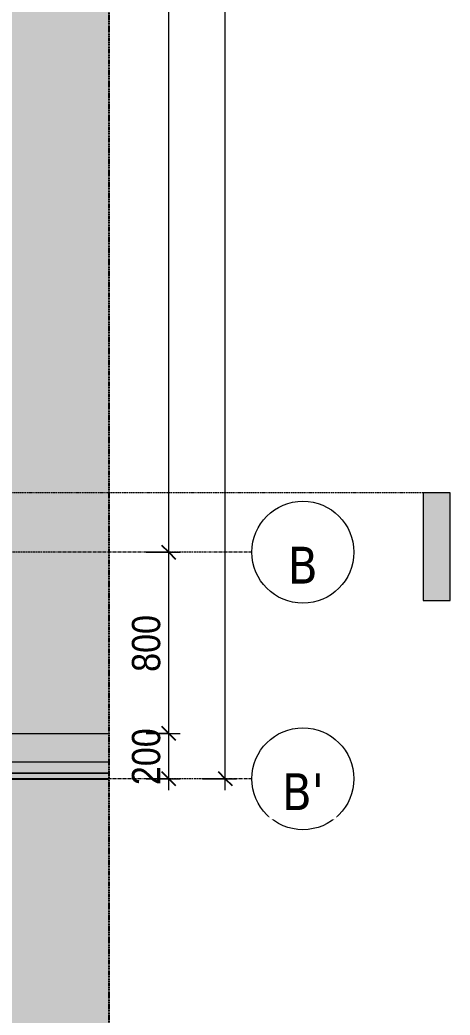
# Model space of a CAD drawing. Header units: millimetres. Extents: x 50254 to 245170, y 481 to 78637.
# Drawn here: x 61267 to 63167, y 23493 to 27887 of the extents above; entities that cross this region are included whole.
import ezdxf

# ---------------------------------------------------------------- set-up
doc = ezdxf.new("R2010")
doc.units = ezdxf.units.MM
for name, pattern in [('Dash - Tight', [4.5, 3, -1.5]), ('Dash Dot 3_16_', [7.9375, 4.7625, -1.5875, 0, -1.5875]), ('Grid Line', [22.225, 12.7, -3.175, 3.175, -3.175]), ('Hidden', [7.14375, 4.7625, -2.38125])]:
    doc.linetypes.add(name, pattern=pattern)
for name, color, linetype, lineweight in [('0-1', 7, 'Continuous', 5), ('A-ANNO-DIMS', 211, 'Continuous', 9), ('A-ANNO-DIMS-50', 211, 'Continuous', 9), ('A-DETL-GENF-3', 92, 'Dash - Tight', 18), ('A-DETL-GENF-4', 92, 'Hidden', 25), ('A-FLOR', 192, 'Continuous', 18), ('A-FLOR-HRAL', 11, 'Continuous', 18), ('A-FLOR-HRAL-1', 9, 'Continuous', 18), ('A-WALL-3', 9, 'Continuous', 18), ('G-ANNO-SYMB', 111, 'Continuous', 9), ('G-ANNO-SYMB-1', 111, 'Dash Dot 3_16_', 18), ('S-GRID-1', 1, 'Grid Line', 9), ('S-GRID-IDEN', 1, 'Continuous', 9)]:
    doc.layers.add(name, color=color, linetype=linetype, lineweight=lineweight)
doc.layers.add('A-DETL-GENF-2', color=7, linetype='Continuous', lineweight=18, transparency=0.2)
doc.styles.add('Tahoma_B', font='tahomabd.ttf', dxfattribs={"height": 162.5})
doc.styles.add('UTM Avo', font='', dxfattribs={"width": 0.9, "height": 125})
doc.styles.get('UTM Avo').set_extended_font_data('UTM Avo')
doc.dimstyles.new('1_Dim_chi_tiet_2_5', dxfattribs={"dimscale": 304.8, "dimtxt": 124.912619, "dimasz": 0.19685, "dimexe": 0.164042, "dimexo": 0.0625, "dimgap": 0.016404, "dimtad": 1, "dimdec": 0, "dimrnd": 5, "dimzin": 0, "dimdsep": 46, "dimtxsty": 'UTM Avo', "dimblk1": 'OBLIQUE', "dimblk2": 'OBLIQUE', "dimsah": 1, "dimcen": 0.09, "dimdle": 0.164042, "dimazin": 0, "dimtfac": 1, "dimtdec": 4, "dimtix": 1, "dimtmove": 0, "dimatfit": 3, "dimfxl": 0.328084, "dimfxlon": 1, "dimtvp": 1, "dimtolj": 1, "dimtzin": 0, "dimarcsym": 2})

# ---------------------------------------------------------------- blocks, each defined once
blk = doc.blocks.new('NCV_TKTC_KET CAU_rvt-1-TKCS_CĂN HỘ LOẠI 1 - MẶT BẰNG')
at = {"layer": 'A-FLOR'}
blk.add_line((61127.6, 24535.3), (61659.2, 24535.3), dxfattribs=at)
blk = doc.blocks.new('Top Rail Type - Top Rail_Internal_-641390-TKCS_CĂN HỘ LOẠI 1 - MẶT BẰNG')
at = {"layer": 'A-FLOR-HRAL-1'}
for p, q in [((38244.1, 15351.2), (38750.7, 15351.2)), ((38750.7, 15301.2), (38244.1, 15301.2))]:
    blk.add_line(p, q, dxfattribs=at)
blk = doc.blocks.new('Top Rail Type - Top Rail_Internal_-V13-TKCS_CĂN HỘ LOẠI 1 - MẶT BẰNG')
at = {"layer": 'A-FLOR-HRAL-1'}
for p, q in [((38244.1, 15351.2), (38750.7, 15351.2)), ((38244.1, 15301.2), (38750.7, 15301.2))]:
    blk.add_line(p, q, dxfattribs=at)
blk = doc.blocks.new('NCV_TKTC_TANG 1_rvt-1-TKCS_CĂN HỘ LOẠI 1 - MẶT BẰNG')
at = {"layer": 'A-WALL-3'}
for p, q in [((61152.6, 24736.9), (61659.2, 24736.9)), ((61659.2, 24536.9), (61152.6, 24536.9))]:
    blk.add_line(p, q, dxfattribs=at)
at = {"layer": 'A-FLOR-HRAL'}
for name in ['Top Rail Type - Top Rail_Internal_-641390-TKCS_CĂN HỘ LOẠI 1 - MẶT BẰNG', 'Top Rail Type - Top Rail_Internal_-V13-TKCS_CĂN HỘ LOẠI 1 - MẶT BẰNG']:
    blk.add_blockref(name, (22908.5, 9260.7), dxfattribs=at)
blk = doc.blocks.new('BORDER VIEW - BORDER VIEW-3457859-TKCS_CĂN HỘ LOẠI 1 - MẶT BẰNG')
at = {"layer": 'A-DETL-GENF-4'}
blk.add_line((9635.3, 11333.8), (9635.3, 150), dxfattribs=at)
blk = doc.blocks.new('Grid - M_Grid Head - Circle-353313-TKCS_CĂN HỘ LOẠI 1 - MẶT BẰNG')
at = {"layer": 'S-GRID-IDEN'}
blk.add_circle((0, 0), 4.5, dxfattribs=at)
blk = doc.blocks.new('Section - 3_32_ x 3_8_-4701953-TKCS_CĂN HỘ LOẠI 1 - MẶT BẰNG')
at = {"layer": 'G-ANNO-SYMB'}
blk.add_hatch(color=256, dxfattribs=at).paths.add_polyline_path([(0, 9.525), (0, 0), (-2.38125, 0), (-2.38125, 9.525)])
for p, q in [((0, 9.525), (-2.38125, 9.525)), ((-2.38125, 9.525), (-2.38125, 0)), ((0, 0), (0, 9.525)), ((-2.38125, 0), (0, 0))]:
    blk.add_line(p, q, dxfattribs=at)
blk = doc.blocks.new('DIMBLOCK32-TKCS_CĂN HỘ LOẠI 1 - MẶT BẰNG')
at = {"layer": 'A-ANNO-DIMS-50'}
for p, q in [((61824.3, 24736.9), (61974.3, 24736.9)), ((61924.3, 24736.9), (61824.3, 24736.9)), ((61924.3, 24486.9), (61924.3, 24736.9)), ((61824.3, 24536.9), (61974.3, 24536.9)), ((61924.3, 24536.9), (61824.3, 24536.9))]:
    blk.add_line(p, q, dxfattribs=at)
at = {"layer": 'A-ANNO-DIMS-50', "lineweight": 25}
for p, q in [((61924.3, 24736.9), (61894.3, 24766.9)), ((61924.3, 24736.9), (61954.3, 24706.9)), ((61924.3, 24536.9), (61894.3, 24566.9)), ((61924.3, 24536.9), (61954.3, 24506.9))]:
    blk.add_line(p, q, dxfattribs=at)
at = {"layer": 'A-ANNO-DIMS-50', "color": 0, "insert": (61761.9, 24508.6), "char_height": 125, "width": 308.118, "attachment_point": 1, "rotation": 90, "line_spacing_factor": 1.110334, "style": 'UTM Avo'}
blk.add_mtext('200', dxfattribs=at)
blk = doc.blocks.new('_Oblique')
at = {"color": 0, "linetype": 'ByBlock', "lineweight": -2}
blk.add_line((-0.5, -0.5), (0.5, 0.5), dxfattribs=at)
blk = doc.blocks.new('DIMBLOCK33-TKCS_CĂN HỘ LOẠI 1 - MẶT BẰNG')
at = {"layer": 'A-ANNO-DIMS-50'}
for p, q in [((61824.3, 25536.9), (61974.3, 25536.9)), ((61924.3, 25536.9), (61824.3, 25536.9)), ((61924.3, 24736.9), (61924.3, 25536.9)), ((61824.3, 24736.9), (61974.3, 24736.9)), ((61924.3, 24736.9), (61824.3, 24736.9))]:
    blk.add_line(p, q, dxfattribs=at)
at = {"layer": 'A-ANNO-DIMS-50', "lineweight": 25}
for p, q in [((61924.3, 25536.9), (61894.3, 25566.9)), ((61924.3, 25536.9), (61954.3, 25506.9)), ((61924.3, 24736.9), (61894.3, 24766.9)), ((61924.3, 24736.9), (61954.3, 24706.9))]:
    blk.add_line(p, q, dxfattribs=at)
at = {"layer": 'A-ANNO-DIMS-50', "color": 0, "insert": (61761.9, 25008.6), "char_height": 125, "width": 308.118, "attachment_point": 1, "rotation": 90, "line_spacing_factor": 1.110334, "style": 'UTM Avo'}
blk.add_mtext('800', dxfattribs=at)
blk = doc.blocks.new('DIMBLOCK34-TKCS_CĂN HỘ LOẠI 1 - MẶT BẰNG')
at = {"layer": 'A-ANNO-DIMS-50', "lineweight": 25}
for p, q in [((61924.3, 32237), (61894.3, 32267)), ((61924.3, 32237), (61954.3, 32207)), ((61924.3, 25536.9), (61894.3, 25566.9)), ((61924.3, 25536.9), (61954.3, 25506.9))]:
    blk.add_line(p, q, dxfattribs=at)
at = {"layer": 'A-ANNO-DIMS-50'}
for p, q in [((61824.3, 32237), (61974.3, 32237)), ((61924.3, 32237), (61824.3, 32237)), ((61924.3, 25536.9), (61924.3, 32237)), ((61824.3, 25536.9), (61974.3, 25536.9)), ((61924.3, 25536.9), (61824.3, 25536.9))]:
    blk.add_line(p, q, dxfattribs=at)
at = {"layer": 'A-ANNO-DIMS-50', "color": 0, "insert": (61761.9, 28715.8), "char_height": 125, "width": 410.824, "attachment_point": 1, "rotation": 90, "line_spacing_factor": 1.110334, "style": 'UTM Avo'}
blk.add_mtext('6700', dxfattribs=at)
blk = doc.blocks.new('DIMBLOCK37-TKCS_CĂN HỘ LOẠI 1 - MẶT BẰNG')
at = {"layer": 'A-ANNO-DIMS-50'}
for p, q in [((62174.3, 24486.9), (62174.3, 33586.9)), ((62074.3, 33536.9), (62224.3, 33536.9)), ((62174.3, 33536.9), (62074.3, 33536.9)), ((62074.3, 24536.9), (62224.3, 24536.9)), ((62174.3, 24536.9), (62074.3, 24536.9))]:
    blk.add_line(p, q, dxfattribs=at)
at = {"layer": 'A-ANNO-DIMS-50', "lineweight": 25}
for p, q in [((62174.3, 33536.9), (62144.3, 33566.9)), ((62174.3, 33536.9), (62204.3, 33506.9)), ((62174.3, 24536.9), (62144.3, 24566.9)), ((62174.3, 24536.9), (62204.3, 24506.9))]:
    blk.add_line(p, q, dxfattribs=at)
at = {"layer": 'A-ANNO-DIMS-50', "color": 0, "insert": (62011.9, 28865.8), "char_height": 125, "width": 410.824, "attachment_point": 1, "rotation": 90, "line_spacing_factor": 1.110334, "style": 'UTM Avo'}
blk.add_mtext('9000', dxfattribs=at)

msp = doc.modelspace()

# ---------------------------------------------------------------- hatches: boundary and pattern name
at = {"layer": 'A-DETL-GENF-2'}
h = msp.add_hatch(color=256, dxfattribs=at)
h.paths.add_polyline_path([(54313.5, 22726.9), (61509.2, 22726.9), (61548, 22732), (61584.2, 22747), (61615.3, 22770.9), (61639.1, 22801.9), (61654.1, 22838.1), (61659.2, 22876.9), (61659.2, 34060.7), (61654.1, 34099.5), (61639.1, 34135.7), (61615.3, 34166.8), (61584.2, 34190.6), (61548, 34205.6), (61509.2, 34210.7), (52174, 34210.7), (52135.1, 34205.6), (52099, 34190.6), (52067.9, 34166.8), (52044, 34135.7), (52029.1, 34099.5), (52024, 34060.7), (52024, 22876.9), (52029.1, 22838.1), (52044, 22801.9), (52067.9, 22770.9), (52099, 22747), (52135.1, 22732), (52174, 22726.9), (52927.6, 22726.9)])
h.paths.add_polyline_path([(52920.5, 23335.3), (52725.9, 23335.3), (52725.9, 24536.9), (52552.6, 24536.9), (52552.6, 25536.9), (52652.6, 25536.9), (52652.6, 32236.9), (52527.6, 32237), (52527.8, 33537), (61177.6, 33536.9), (61177.5, 32236.9), (61052.5, 32237), (61052.6, 25536.9), (61152.6, 25536.9), (61152.6, 25342.2), (61156, 25341.8), (61167.6, 25337), (61177.6, 25329.3), (61186, 25317.8), (61190.2, 25307), (61191.8, 25295.3), (61190.1, 25282.8), (61185.3, 25271.1), (61177.7, 25261.2), (61166.2, 25252.9), (61155.3, 25248.6), (61152.6, 25248.3), (61152.6, 24536.9), (61126, 24536.9), (61126, 23536.9), (61127.6, 23536.9), (61127.6, 23336.9), (57652.6, 23337.4), (57652.6, 24536.9), (52925.9, 24536.4), (52925.9, 23536.9), (52927.6, 23536.9), (52927.6, 23336.9), (52925.9, 23336.9), (52925.9, 23335.3)])
h.paths.add_polyline_path([(61152.6, 25251.4), (61156.1, 25252.1), (61167.7, 25257.5), (61175.5, 25263.5), (61182.6, 25272.8), (61187.1, 25283.7), (61188.6, 25295.3), (61186.7, 25307.8), (61181.3, 25319.4), (61175.4, 25327.1), (61166.1, 25334.3), (61155.2, 25338.7), (61152.6, 25338.7), (61152.6, 25251.8)])

# ---------------------------------------------------------------- linework, layer by layer
at = {"layer": 'G-ANNO-SYMB-1'}
msp.add_line((63047.9, 25799.6), (50978, 25799.6), dxfattribs=at)
at = {"layer": 'S-GRID-1'}
for p, q in [((62291.9, 25536.9), (61041.9, 25536.9)), ((62291.9, 24536.9), (61041.9, 24536.9))]:
    msp.add_line(p, q, dxfattribs=at)

# ---------------------------------------------------------------- block references
at = {"layer": '0-1'}
for name in ['NCV_TKTC_KET CAU_rvt-1-TKCS_CĂN HỘ LOẠI 1 - MẶT BẰNG', 'NCV_TKTC_TANG 1_rvt-1-TKCS_CĂN HỘ LOẠI 1 - MẶT BẰNG']:
    msp.add_blockref(name, (0, 0), dxfattribs=at)
at = {"layer": 'A-DETL-GENF-3'}
msp.add_blockref('BORDER VIEW - BORDER VIEW-3457859-TKCS_CĂN HỘ LOẠI 1 - MẶT BẰNG', (52024, 22726.9), dxfattribs=at)
at = {"layer": 'G-ANNO-SYMB', "xscale": 49.99999999999998, "yscale": 49.99999999999998, "zscale": 49.99999999999998, "rotation": 180}
msp.add_blockref('Section - 3_32_ x 3_8_-4701953-TKCS_CĂN HỘ LOẠI 1 - MẶT BẰNG', (63047.9, 25799.6), dxfattribs=at)
at = {"layer": 'S-GRID-IDEN', "xscale": 49.99999999999998, "yscale": 49.99999999999998, "zscale": 49.99999999999998, "rotation": 89.9999999999998}
for p in [(62516.9, 25536.9), (62516.9, 24536.9)]:
    msp.add_blockref('Grid - M_Grid Head - Circle-353313-TKCS_CĂN HỘ LOẠI 1 - MẶT BẰNG', p, dxfattribs=at)

# ---------------------------------------------------------------- dimensions: what is measured, and where the dimension line sits
at = {"layer": 'A-ANNO-DIMS'}
for base, p1, p2, override, picture, middle in [((62174.3, 33536.9), (62074.3, 24536.9), (62074.3, 33536.9), {"dimpost": '<>', "dimfxl": 9000}, 'DIMBLOCK37-TKCS_CĂN HỘ LOẠI 1 - MẶT BẰNG', (62104.6, 29036.9)), ((61924.3, 32237), (61824.3, 25536.9), (61824.3, 32237), {"dimpost": '<>', "dimfxl": 6700.050696}, 'DIMBLOCK34-TKCS_CĂN HỘ LOẠI 1 - MẶT BẰNG', (61854.6, 28887)), ((61924.3, 25536.9), (61824.3, 24736.9), (61824.3, 25536.9), {"dimpost": '<>', "dimfxl": 800}, 'DIMBLOCK33-TKCS_CĂN HỘ LOẠI 1 - MẶT BẰNG', (61854.6, 25136.9)), ((61924.3, 24736.9), (61824.3, 24536.9), (61824.3, 24736.9), {"dimpost": '<>', "dimfxl": 200}, 'DIMBLOCK32-TKCS_CĂN HỘ LOẠI 1 - MẶT BẰNG', (61854.6, 24636.9))]:
    dim = msp.add_linear_dim(base=base, p1=p1, p2=p2, angle=90, dimstyle='1_Dim_chi_tiet_2_5', override=override, dxfattribs=at)
    dim.commit()
    dim.dimension.update_dxf_attribs({"geometry": picture, "text_midpoint": middle})

# ---------------------------------------------------------------- next in the draw order: texts
at = {"layer": 'S-GRID-IDEN', "char_height": 162.5, "attachment_point": 5, "line_spacing_factor": 0.996129, "style": 'Tahoma_B', "bg_fill": 3, "box_fill_scale": 1.25, "bg_fill_color": 256, "bg_fill_true_color": 13158600, "bg_fill_transparency": 0}
for s, insert, width in [('\\pt634.99962,1269.99925,1905.0005,2540.00013,3174.99975,3809.99937,4445.00062,5080.00025,5714.99987,6349.9995,6985.00075,7620.00037,8255,8889.99962,9524.99925,10160.0005,10795.00013,11429.99975,12064.99938,12700.00063,13335.00025,13969.99988,14604.9995,15240.00075,15875.00038,16510,17144.99963,17779.99925,18415.0005,19050.00013,19684.99975,20319.99938;B', (62516.5, 25479.7), 155.5), ("\\pt634.99962,1269.99925,1905.0005,2540.00013,3174.99975,3809.99937,4445.00062,5080.00025,5714.99987,6349.9995,6985.00075,7620.00037,8255,8889.99962,9524.99925,10160.0005,10795.00013,11429.99975,12064.99938,12700.00063,13335.00025,13969.99988,14604.9995,15240.00075,15875.00038,16510,17144.99963,17779.99925,18415.0005,19050.00013,19684.99975,20319.99938;B'", (62516.5, 24479.7), 215)]:
    msp.add_mtext(s, dxfattribs=dict(at, insert=insert, width=width))

doc.saveas('drawing.dxf')
